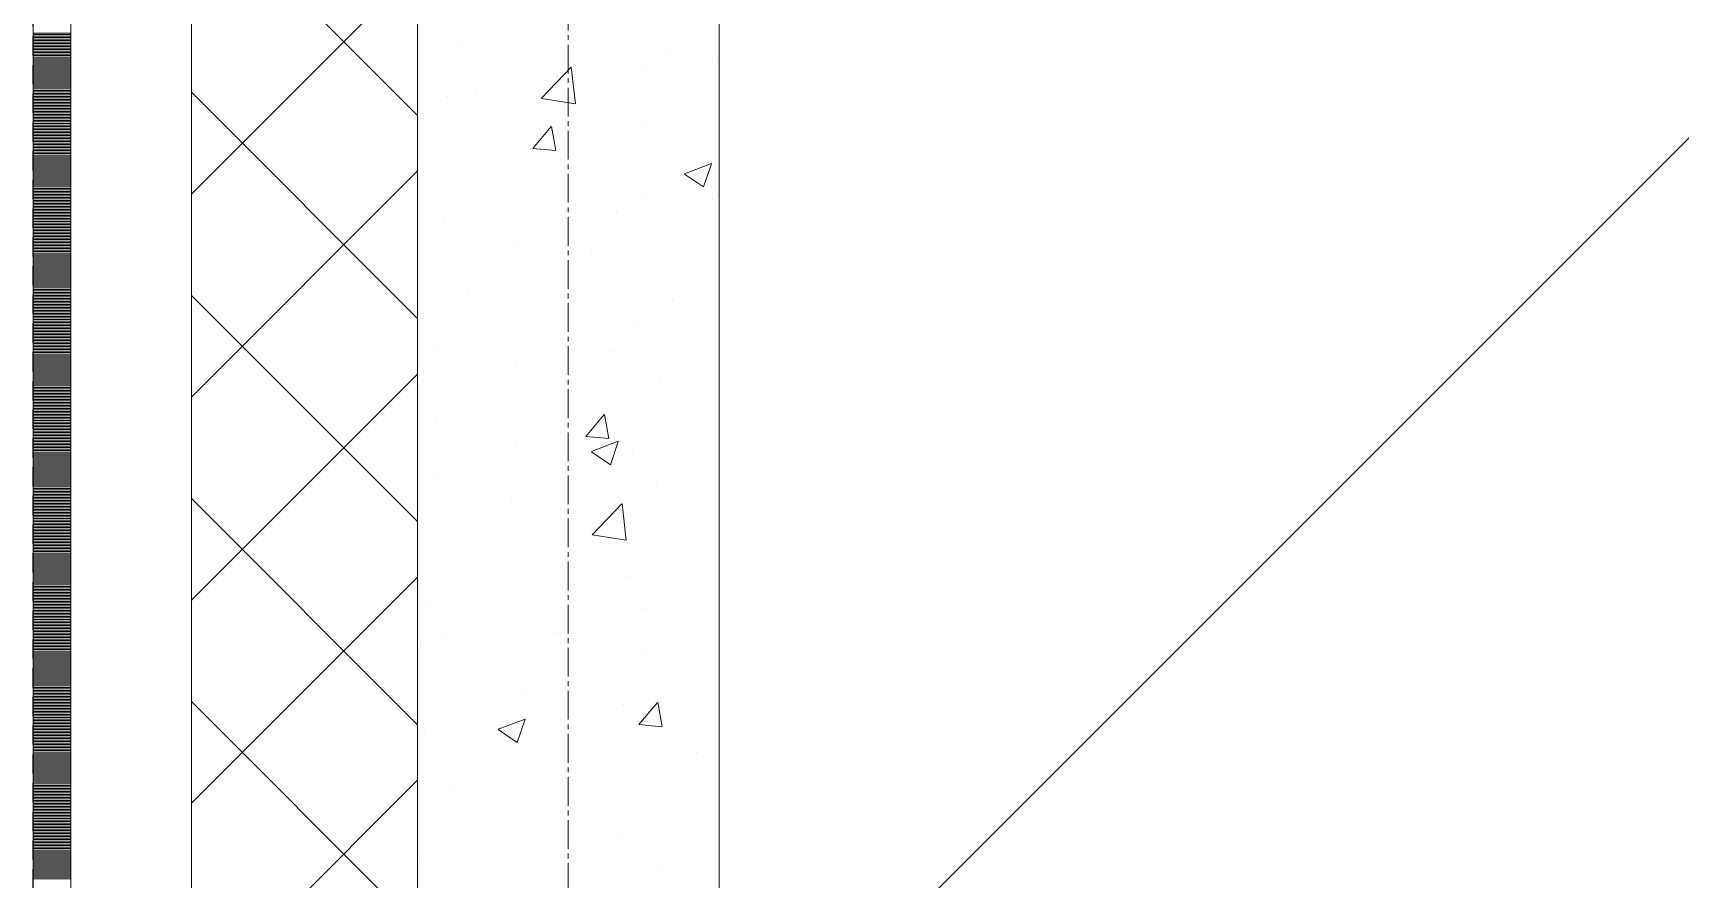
# Model space of a CAD drawing. Header units: millimetres. Extents: x 538266 to 1167394, y 114608 to 637157.
# Drawn here: x 828883 to 829975, y 170788 to 171349 of the extents above; entities that cross this region are included whole.
import ezdxf
from ezdxf.enums import TextEntityAlignment as Align

# ---------------------------------------------------------------- set-up
doc = ezdxf.new("R2010")
doc.units = ezdxf.units.MM
doc.linetypes.add('CENTER2', pattern=[28.575, 19.05, -3.175, 3.175, -3.175])
doc.linetypes.add('DASHED', pattern=[19.05, 12.7, -6.35])
doc.layers.get('Defpoints').update_dxf_attribs({"color": 140})
doc.layers.add('АР_Делит', color=120, linetype='Continuous', lineweight=0, plot=False)
for name, color, linetype, lineweight in [('АР_Стены ПЕНОблок', 52, 'Continuous', 20), ('АР_Тонкая', 254, 'Continuous', 5), ('АР_Утеплитель', 31, 'Continuous', 0), ('АР_Штриховка', 8, 'Continuous', 0)]:
    doc.layers.add(name, color=color, linetype=linetype, lineweight=lineweight)
doc.layers.add('РД_Оси_100', color=7, linetype='Continuous', lineweight=0, true_color=0x525252)
doc.layers.add('ФВ-5', color=7, linetype='Continuous')
doc.styles.add('style1', font='ARIALN.TTF')

# ---------------------------------------------------------------- blocks, each defined once
blk = doc.blocks.new('2_этаж')
at = {"layer": 'АР_Стены ПЕНОблок', "color": 18, "linetype": 'Continuous', "lineweight": 20, "true_color": 0x000000}
for p, q in [((672773.6, 213213.2), (672773.6, 137013.2)), ((672973.6, 137013.2), (672973.6, 213213.2))]:
    blk.add_line(p, q, dxfattribs=at)
at = {"layer": 'АР_Тонкая', "color": 18, "linetype": 'Continuous', "lineweight": 5, "true_color": 0x000000}
for p, q in [((672518.6, 213213.2), (672518.6, 137013.2)), ((672543.6, 213213.2), (672543.6, 137013.2)), ((672543.6, 137013.2), (672543.6, 213213.2)), ((672623.6, 137013.2), (672623.6, 213213.2))]:
    blk.add_line(p, q, dxfattribs=at)
at = {"layer": 'АР_Утеплитель', "color": 18, "linetype": 'Continuous', "lineweight": 0, "true_color": 0x000000}
for p, q in [((672623.6, 213213.2), (672623.6, 137013.2)), ((672773.6, 137013.2), (672773.6, 213213.2))]:
    blk.add_line(p, q, dxfattribs=at)
at = {"layer": 'АР_Штриховка', "color": 18, "linetype": 'Continuous', "lineweight": 0, "true_color": 0x000000}
for p, q in [((672773.6, 171294.4), (672623.6, 171444.4)), ((672623.6, 171242.2), (672773.6, 171392.2)), ((672518.6, 171349), (672543.6, 171349)), ((672518.6, 171348), (672543.6, 171348)), ((672518.6, 171347), (672543.6, 171347)), ((672518.6, 171346), (672543.6, 171346)), ((672518.6, 171345), (672543.6, 171345)), ((672518.6, 171344), (672543.6, 171344)), ((672518.6, 171343), (672543.6, 171343)), ((672518.6, 171342), (672543.6, 171342)), ((672518.6, 171341), (672543.6, 171341)), ((672518.6, 171340), (672543.6, 171340)), ((672518.6, 171339), (672543.6, 171339)), ((672518.6, 171338), (672543.6, 171338)), ((672518.6, 171337), (672543.6, 171337)), ((672518.6, 171336), (672543.6, 171336)), ((672518.6, 171335), (672543.6, 171335)), ((672518.6, 171334), (672543.6, 171334)), ((672803, 171340.9), (672803, 171340.9)), ((672938.6, 171335.2), (672938.6, 171335.2)), ((672518.6, 171333), (672543.6, 171333)), ((672518.6, 171332), (672543.6, 171332)), ((672518.6, 171331), (672543.6, 171331)), ((672518.6, 171330), (672543.6, 171330)), ((672518.6, 171329), (672543.6, 171329)), ((672518.6, 171328), (672543.6, 171328)), ((672518.6, 171327), (672543.6, 171327)), ((672518.6, 171326), (672543.6, 171326)), ((672518.6, 171325), (672543.6, 171325)), ((672518.6, 171324), (672543.6, 171324)), ((672518.6, 171323), (672543.6, 171323)), ((672855.8, 171305.7), (672875.6, 171326.3)), ((672878.4, 171302.2), (672875.6, 171326.3)), ((672925.7, 171326.3), (672925.7, 171326.3)), ((672972.7, 171330.7), (672972.7, 171330.7)), ((672518.6, 171322), (672543.6, 171322)), ((672518.6, 171321), (672543.6, 171321)), ((672518.6, 171320), (672543.6, 171320)), ((672518.6, 171319), (672543.6, 171319)), ((672518.6, 171318), (672543.6, 171318)), ((672518.6, 171317), (672543.6, 171317)), ((672518.6, 171316), (672543.6, 171316)), ((672518.6, 171315), (672543.6, 171315)), ((672518.6, 171314), (672543.6, 171314)), ((672518.6, 171313), (672543.6, 171313)), ((672518.6, 171312), (672543.6, 171312)), ((672518.6, 171311), (672543.6, 171311)), ((672518.6, 171310), (672543.6, 171310)), ((672518.6, 171309), (672543.6, 171309)), ((672518.6, 171308), (672543.6, 171308)), ((672518.6, 171307), (672543.6, 171307)), ((672518.6, 171306), (672543.6, 171306)), ((672518.6, 171305), (672543.6, 171305)), ((672518.6, 171304), (672543.6, 171304)), ((672518.6, 171303), (672543.6, 171303)), ((672518.6, 171302), (672543.6, 171302)), ((672518.6, 171301), (672543.6, 171301)), ((672773.6, 171159.7), (672623.6, 171309.7)), ((672793.8, 171307.2), (672793.8, 171307.2)), ((672812.3, 171309.6), (672812.3, 171309.6)), ((672855.8, 171305.6), (672878.4, 171302.1)), ((672518.6, 171300), (672543.6, 171300)), ((672518.6, 171299), (672543.6, 171299)), ((672518.6, 171298), (672543.6, 171298)), ((672518.6, 171297), (672543.6, 171297)), ((672518.6, 171296), (672543.6, 171296)), ((672518.6, 171295), (672543.6, 171295)), ((672518.6, 171294), (672543.6, 171294)), ((672518.6, 171293), (672543.6, 171293)), ((672518.6, 171292), (672543.6, 171292)), ((672518.6, 171291), (672543.6, 171291)), ((672518.6, 171290), (672543.6, 171290)), ((672518.6, 171289), (672543.6, 171289)), ((672518.6, 171288), (672543.6, 171288)), ((672518.6, 171287), (672543.6, 171287)), ((672518.6, 171286), (672543.6, 171286)), ((672518.6, 171285), (672543.6, 171285)), ((672518.6, 171284), (672543.6, 171284)), ((672518.6, 171283), (672543.6, 171283)), ((672518.6, 171282), (672543.6, 171282)), ((672518.6, 171281), (672543.6, 171281)), ((672518.6, 171280), (672543.6, 171280)), ((672850, 171272.4), (672862.2, 171287)), ((672865.4, 171271.1), (672862.5, 171287)), ((672924.5, 171288.2), (672924.5, 171288.2)), ((672518.6, 171279), (672543.6, 171279)), ((672518.6, 171278), (672543.6, 171278)), ((672518.6, 171277), (672543.6, 171277)), ((672518.6, 171276), (672543.6, 171276)), ((672518.6, 171275), (672543.6, 171275)), ((672518.6, 171274), (672543.6, 171274)), ((672518.6, 171273), (672543.6, 171273)), ((672518.6, 171272), (672543.6, 171272)), ((672518.6, 171271), (672543.6, 171271)), ((672518.6, 171270), (672543.6, 171270)), ((672518.6, 171269), (672543.6, 171269)), ((672850, 171272.4), (672865.2, 171271.1)), ((672518.6, 171268), (672543.6, 171268)), ((672518.6, 171267), (672543.6, 171267)), ((672518.6, 171266), (672543.6, 171266)), ((672518.6, 171265), (672543.6, 171265)), ((672518.6, 171264), (672543.6, 171264)), ((672518.6, 171263), (672543.6, 171263)), ((672518.6, 171262), (672543.6, 171262)), ((672518.6, 171261), (672543.6, 171261)), ((672518.6, 171260), (672543.6, 171260)), ((672518.6, 171259), (672543.6, 171259)), ((672518.6, 171258), (672543.6, 171258)), ((672623.6, 171107.5), (672773.6, 171257.5)), ((672776.4, 171262.8), (672776.4, 171262.8)), ((672950.8, 171255.6), (672968.6, 171262.4)), ((672963.4, 171246.9), (672968.5, 171262.2)), ((672518.6, 171257), (672543.6, 171257)), ((672518.6, 171256), (672543.6, 171256)), ((672518.6, 171255), (672543.6, 171255)), ((672518.6, 171254), (672543.6, 171254)), ((672518.6, 171253), (672543.6, 171253)), ((672518.6, 171252), (672543.6, 171252)), ((672518.6, 171251), (672543.6, 171251)), ((672518.6, 171250), (672543.6, 171250)), ((672518.6, 171249), (672543.6, 171249)), ((672518.6, 171248), (672543.6, 171248)), ((672518.6, 171247), (672543.6, 171247)), ((672950.7, 171255.4), (672963.4, 171246.9)), ((672518.6, 171246), (672543.6, 171246)), ((672518.6, 171245), (672543.6, 171245)), ((672518.6, 171244), (672543.6, 171244)), ((672518.6, 171243), (672543.6, 171243)), ((672518.6, 171242), (672543.6, 171242)), ((672518.6, 171241), (672543.6, 171241)), ((672518.6, 171240), (672543.6, 171240)), ((672518.6, 171239), (672543.6, 171239)), ((672518.6, 171238), (672543.6, 171238)), ((672518.6, 171237), (672543.6, 171237)), ((672518.6, 171236), (672543.6, 171236)), ((672922.6, 171241.7), (672922.6, 171241.7)), ((672969.5, 171238.9), (672969.5, 171238.9)), ((672518.6, 171235), (672543.6, 171235)), ((672518.6, 171234), (672543.6, 171234)), ((672518.6, 171233), (672543.6, 171233)), ((672518.6, 171232), (672543.6, 171232)), ((672518.6, 171231), (672543.6, 171231)), ((672518.6, 171230), (672543.6, 171230)), ((672518.6, 171229), (672543.6, 171229)), ((672518.6, 171228), (672543.6, 171228)), ((672518.6, 171227), (672543.6, 171227)), ((672518.6, 171226), (672543.6, 171226)), ((672518.6, 171225), (672543.6, 171225)), ((672905.9, 171230.5), (672905.9, 171230.5)), ((672518.6, 171224), (672543.6, 171224)), ((672518.6, 171223), (672543.6, 171223)), ((672518.6, 171222), (672543.6, 171222)), ((672518.6, 171221), (672543.6, 171221)), ((672518.6, 171220), (672543.6, 171220)), ((672518.6, 171219), (672543.6, 171219)), ((672518.6, 171218), (672543.6, 171218)), ((672518.6, 171217), (672543.6, 171217)), ((672518.6, 171216), (672543.6, 171216)), ((672518.6, 171215), (672543.6, 171215)), ((672518.6, 171214), (672543.6, 171214)), ((672790.7, 171222.7), (672790.7, 171222.7)), ((672518.6, 171213), (672543.6, 171213)), ((672518.6, 171212), (672543.6, 171212)), ((672518.6, 171211), (672543.6, 171211)), ((672518.6, 171210), (672543.6, 171210)), ((672518.6, 171209), (672543.6, 171209)), ((672518.6, 171208), (672543.6, 171208)), ((672518.6, 171207), (672543.6, 171207)), ((672518.6, 171206), (672543.6, 171206)), ((672518.6, 171205), (672543.6, 171205)), ((672518.6, 171204), (672543.6, 171204)), ((672518.6, 171203), (672543.6, 171203)), ((672837.2, 171207), (672837.2, 171207)), ((672889.2, 171205.4), (672889.2, 171205.4)), ((672518.6, 171202), (672543.6, 171202)), ((672518.6, 171201), (672543.6, 171201)), ((672518.6, 171200), (672543.6, 171200)), ((672518.6, 171199), (672543.6, 171199)), ((672518.6, 171198), (672543.6, 171198)), ((672518.6, 171197), (672543.6, 171197)), ((672518.6, 171196), (672543.6, 171196)), ((672518.6, 171195), (672543.6, 171195)), ((672518.6, 171194), (672543.6, 171194)), ((672518.6, 171193), (672543.6, 171193)), ((672518.6, 171192), (672543.6, 171192)), ((672518.6, 171191), (672543.6, 171191)), ((672518.6, 171190), (672543.6, 171190)), ((672518.6, 171189), (672543.6, 171189)), ((672518.6, 171188), (672543.6, 171188)), ((672518.6, 171187), (672543.6, 171187)), ((672518.6, 171186), (672543.6, 171186)), ((672518.6, 171185), (672543.6, 171185)), ((672518.6, 171184), (672543.6, 171184)), ((672518.6, 171183), (672543.6, 171183)), ((672518.6, 171182), (672543.6, 171182)), ((672518.6, 171181), (672543.6, 171181)), ((672518.6, 171180), (672543.6, 171180)), ((672518.6, 171179), (672543.6, 171179)), ((672518.6, 171178), (672543.6, 171178)), ((672518.6, 171177), (672543.6, 171177)), ((672518.6, 171176), (672543.6, 171176)), ((672518.6, 171175), (672543.6, 171175)), ((672518.6, 171174), (672543.6, 171174)), ((672518.6, 171173), (672543.6, 171173)), ((672518.6, 171172), (672543.6, 171172)), ((672518.6, 171171), (672543.6, 171171)), ((672518.6, 171170), (672543.6, 171170)), ((672773.6, 171024.9), (672623.6, 171174.9)), ((672807.1, 171177), (672807.1, 171177)), ((672942.7, 171171.3), (672942.7, 171171.3)), ((672518.6, 171169), (672543.6, 171169)), ((672518.6, 171168), (672543.6, 171168)), ((672518.6, 171167), (672543.6, 171167)), ((672518.6, 171166), (672543.6, 171166)), ((672518.6, 171165), (672543.6, 171165)), ((672518.6, 171164), (672543.6, 171164)), ((672518.6, 171163), (672543.6, 171163)), ((672518.6, 171162), (672543.6, 171162)), ((672518.6, 171161), (672543.6, 171161)), ((672518.6, 171160), (672543.6, 171160)), ((672518.6, 171159), (672543.6, 171159)), ((672518.6, 171158), (672543.6, 171158)), ((672518.6, 171157), (672543.6, 171157)), ((672518.6, 171156), (672543.6, 171156)), ((672518.6, 171155), (672543.6, 171155)), ((672518.6, 171154), (672543.6, 171154)), ((672518.6, 171153), (672543.6, 171153)), ((672518.6, 171152), (672543.6, 171152)), ((672518.6, 171151), (672543.6, 171151)), ((672518.6, 171150), (672543.6, 171150)), ((672518.6, 171149), (672543.6, 171149)), ((672518.6, 171148), (672543.6, 171148)), ((672919.5, 171157.2), (672919.5, 171157.2)), ((672518.6, 171147), (672543.6, 171147)), ((672518.6, 171146), (672543.6, 171146)), ((672518.6, 171145), (672543.6, 171145)), ((672518.6, 171144), (672543.6, 171144)), ((672518.6, 171143), (672543.6, 171143)), ((672518.6, 171142), (672543.6, 171142)), ((672518.6, 171141), (672543.6, 171141)), ((672518.6, 171140), (672543.6, 171140)), ((672518.6, 171139), (672543.6, 171139)), ((672518.6, 171138), (672543.6, 171138)), ((672787.6, 171138.1), (672787.6, 171138.1)), ((672902.6, 171138.7), (672902.6, 171138.7)), ((672518.6, 171137), (672543.6, 171137)), ((672518.6, 171136), (672543.6, 171136)), ((672518.6, 171135), (672543.6, 171135)), ((672518.6, 171134), (672543.6, 171134)), ((672518.6, 171133), (672543.6, 171133)), ((672518.6, 171132), (672543.6, 171132)), ((672518.6, 171131), (672543.6, 171131)), ((672518.6, 171130), (672543.6, 171130)), ((672518.6, 171129), (672543.6, 171129)), ((672518.6, 171128), (672543.6, 171128)), ((672518.6, 171127), (672543.6, 171127)), ((672839.1, 171130.4), (672839.1, 171130.4)), ((672518.6, 171126), (672543.6, 171126)), ((672518.6, 171125), (672543.6, 171125)), ((672518.6, 171124), (672543.6, 171124)), ((672518.6, 171123), (672543.6, 171123)), ((672518.6, 171122), (672543.6, 171122)), ((672518.6, 171121), (672543.6, 171121)), ((672518.6, 171120), (672543.6, 171120)), ((672518.6, 171119), (672543.6, 171119)), ((672518.6, 171118), (672543.6, 171118)), ((672518.6, 171117), (672543.6, 171117)), ((672518.6, 171116), (672543.6, 171116)), ((672623.6, 170972.8), (672773.6, 171122.8)), ((672934.2, 171118.1), (672934.2, 171118.1)), ((672518.6, 171115), (672543.6, 171115)), ((672518.6, 171114), (672543.6, 171114)), ((672518.6, 171113), (672543.6, 171113)), ((672518.6, 171112), (672543.6, 171112)), ((672518.6, 171111), (672543.6, 171111)), ((672518.6, 171110), (672543.6, 171110)), ((672518.6, 171109), (672543.6, 171109)), ((672518.6, 171108), (672543.6, 171108)), ((672518.6, 171107), (672543.6, 171107)), ((672518.6, 171106), (672543.6, 171106)), ((672518.6, 171105), (672543.6, 171105)), ((672518.6, 171104), (672543.6, 171104)), ((672518.6, 171103), (672543.6, 171103)), ((672518.6, 171102), (672543.6, 171102)), ((672518.6, 171101), (672543.6, 171101)), ((672518.6, 171100), (672543.6, 171100)), ((672518.6, 171099), (672543.6, 171099)), ((672518.6, 171098), (672543.6, 171098)), ((672518.6, 171097), (672543.6, 171097)), ((672518.6, 171096), (672543.6, 171096)), ((672518.6, 171095), (672543.6, 171095)), ((672518.6, 171094), (672543.6, 171094)), ((672885.2, 171081.3), (672897.5, 171095.9)), ((672900.6, 171080), (672897.7, 171096)), ((672518.6, 171093), (672543.6, 171093)), ((672518.6, 171092), (672543.6, 171092)), ((672518.6, 171091), (672543.6, 171091)), ((672518.6, 171090), (672543.6, 171090)), ((672518.6, 171089), (672543.6, 171089)), ((672518.6, 171088), (672543.6, 171088)), ((672518.6, 171087), (672543.6, 171087)), ((672518.6, 171086), (672543.6, 171086)), ((672518.6, 171085), (672543.6, 171085)), ((672518.6, 171084), (672543.6, 171084)), ((672518.6, 171083), (672543.6, 171083)), ((672786.1, 171092.7), (672786.1, 171092.7)), ((672518.6, 171082), (672543.6, 171082)), ((672518.6, 171081), (672543.6, 171081)), ((672518.6, 171080), (672543.6, 171080)), ((672518.6, 171079), (672543.6, 171079)), ((672518.6, 171078), (672543.6, 171078)), ((672518.6, 171077), (672543.6, 171077)), ((672518.6, 171076), (672543.6, 171076)), ((672518.6, 171075), (672543.6, 171075)), ((672518.6, 171074), (672543.6, 171074)), ((672518.6, 171073), (672543.6, 171073)), ((672518.6, 171072), (672543.6, 171072)), ((672838.6, 171076.3), (672838.6, 171076.3)), ((672885.2, 171081.3), (672900.4, 171080)), ((672889, 171071.4), (672906.8, 171078.2)), ((672901.6, 171062.7), (672906.7, 171078)), ((672916.4, 171072.6), (672916.4, 171072.6)), ((672518.6, 171071), (672543.6, 171071)), ((672518.6, 171070), (672543.6, 171070)), ((672518.6, 171069), (672543.6, 171069)), ((672518.6, 171068), (672543.6, 171068)), ((672518.6, 171067), (672543.6, 171067)), ((672518.6, 171066), (672543.6, 171066)), ((672518.6, 171065), (672543.6, 171065)), ((672518.6, 171064), (672543.6, 171064)), ((672518.6, 171063), (672543.6, 171063)), ((672518.6, 171062), (672543.6, 171062)), ((672518.6, 171061), (672543.6, 171061)), ((672888.9, 171071.2), (672901.5, 171062.7)), ((672518.6, 171060), (672543.6, 171060)), ((672518.6, 171059), (672543.6, 171059)), ((672518.6, 171058), (672543.6, 171058)), ((672518.6, 171057), (672543.6, 171057)), ((672518.6, 171056), (672543.6, 171056)), ((672518.6, 171055), (672543.6, 171055)), ((672518.6, 171054), (672543.6, 171054)), ((672518.6, 171053), (672543.6, 171053)), ((672518.6, 171052), (672543.6, 171052)), ((672518.6, 171051), (672543.6, 171051)), ((672518.6, 171050), (672543.6, 171050)), ((672784.5, 171053.6), (672784.5, 171053.6)), ((672932, 171051.2), (672932, 171051.2)), ((672518.6, 171049), (672543.6, 171049)), ((672518.6, 171048), (672543.6, 171048)), ((672518.6, 171047), (672543.6, 171047)), ((672518.6, 171046), (672543.6, 171046)), ((672518.6, 171045), (672543.6, 171045)), ((672518.6, 171044), (672543.6, 171044)), ((672518.6, 171043), (672543.6, 171043)), ((672518.6, 171042), (672543.6, 171042)), ((672518.6, 171041), (672543.6, 171041)), ((672518.6, 171040), (672543.6, 171040)), ((672518.6, 171039), (672543.6, 171039)), ((672773.6, 170890.2), (672623.6, 171040.2)), ((672518.6, 171038), (672543.6, 171038)), ((672518.6, 171037), (672543.6, 171037)), ((672518.6, 171036), (672543.6, 171036)), ((672518.6, 171035), (672543.6, 171035)), ((672518.6, 171034), (672543.6, 171034)), ((672518.6, 171033), (672543.6, 171033)), ((672518.6, 171032), (672543.6, 171032)), ((672518.6, 171031), (672543.6, 171031)), ((672518.6, 171030), (672543.6, 171030)), ((672518.6, 171029), (672543.6, 171029)), ((672518.6, 171028), (672543.6, 171028)), ((672835.8, 171038.5), (672835.8, 171038.5)), ((672889.5, 171016.2), (672909.2, 171036.8)), ((672912.1, 171012.7), (672909.3, 171036.8)), ((672518.6, 171027), (672543.6, 171027)), ((672518.6, 171026), (672543.6, 171026)), ((672518.6, 171025), (672543.6, 171025)), ((672518.6, 171024), (672543.6, 171024)), ((672518.6, 171023), (672543.6, 171023)), ((672518.6, 171022), (672543.6, 171022)), ((672518.6, 171021), (672543.6, 171021)), ((672518.6, 171020), (672543.6, 171020)), ((672518.6, 171019), (672543.6, 171019)), ((672518.6, 171018), (672543.6, 171018)), ((672518.6, 171017), (672543.6, 171017)), ((672518.6, 171016), (672543.6, 171016)), ((672518.6, 171015), (672543.6, 171015)), ((672518.6, 171014), (672543.6, 171014)), ((672518.6, 171013), (672543.6, 171013)), ((672518.6, 171012), (672543.6, 171012)), ((672518.6, 171011), (672543.6, 171011)), ((672518.6, 171010), (672543.6, 171010)), ((672518.6, 171009), (672543.6, 171009)), ((672518.6, 171008), (672543.6, 171008)), ((672518.6, 171007), (672543.6, 171007)), ((672518.6, 171006), (672543.6, 171006)), ((672889.5, 171016.1), (672912.1, 171012.6)), ((672518.6, 171005), (672543.6, 171005)), ((672518.6, 171004), (672543.6, 171004)), ((672518.6, 171003), (672543.6, 171003)), ((672518.6, 171002), (672543.6, 171002)), ((672518.6, 171001), (672543.6, 171001)), ((672518.6, 171000), (672543.6, 171000)), ((672518.6, 170999), (672543.6, 170999)), ((672518.6, 170998), (672543.6, 170998)), ((672518.6, 170997), (672543.6, 170997)), ((672518.6, 170996), (672543.6, 170996)), ((672518.6, 170995), (672543.6, 170995)), ((672518.6, 170994), (672543.6, 170994)), ((672518.6, 170993), (672543.6, 170993)), ((672518.6, 170992), (672543.6, 170992)), ((672518.6, 170991), (672543.6, 170991)), ((672518.6, 170990), (672543.6, 170990)), ((672518.6, 170989), (672543.6, 170989)), ((672518.6, 170988), (672543.6, 170988)), ((672518.6, 170987), (672543.6, 170987)), ((672518.6, 170986), (672543.6, 170986)), ((672518.6, 170985), (672543.6, 170985)), ((672623.6, 170838.1), (672773.6, 170988.1)), ((672913.3, 170988.1), (672913.3, 170988.1)), ((672518.6, 170984), (672543.6, 170984)), ((672518.6, 170983), (672543.6, 170983)), ((672518.6, 170982), (672543.6, 170982)), ((672518.6, 170981), (672543.6, 170981)), ((672518.6, 170980), (672543.6, 170980)), ((672518.6, 170979), (672543.6, 170979)), ((672518.6, 170978), (672543.6, 170978)), ((672518.6, 170977), (672543.6, 170977)), ((672518.6, 170976), (672543.6, 170976)), ((672518.6, 170975), (672543.6, 170975)), ((672518.6, 170974), (672543.6, 170974)), ((672518.6, 170973), (672543.6, 170973)), ((672518.6, 170972), (672543.6, 170972)), ((672518.6, 170971), (672543.6, 170971)), ((672518.6, 170970), (672543.6, 170970)), ((672518.6, 170969), (672543.6, 170969)), ((672518.6, 170968), (672543.6, 170968)), ((672518.6, 170967), (672543.6, 170967)), ((672518.6, 170966), (672543.6, 170966)), ((672518.6, 170965), (672543.6, 170965)), ((672518.6, 170964), (672543.6, 170964)), ((672518.6, 170963), (672543.6, 170963)), ((672781.4, 170969), (672781.4, 170969)), ((672923.7, 170966.6), (672923.7, 170966.6)), ((672518.6, 170962), (672543.6, 170962)), ((672518.6, 170961), (672543.6, 170961)), ((672518.6, 170960), (672543.6, 170960)), ((672518.6, 170959), (672543.6, 170959)), ((672518.6, 170958), (672543.6, 170958)), ((672518.6, 170957), (672543.6, 170957)), ((672518.6, 170956), (672543.6, 170956)), ((672518.6, 170955), (672543.6, 170955)), ((672518.6, 170954), (672543.6, 170954)), ((672518.6, 170953), (672543.6, 170953)), ((672518.6, 170952), (672543.6, 170952)), ((672518.6, 170951), (672543.6, 170951)), ((672518.6, 170950), (672543.6, 170950)), ((672518.6, 170949), (672543.6, 170949)), ((672518.6, 170948), (672543.6, 170948)), ((672518.6, 170947), (672543.6, 170947)), ((672518.6, 170946), (672543.6, 170946)), ((672518.6, 170945), (672543.6, 170945)), ((672518.6, 170944), (672543.6, 170944)), ((672518.6, 170943), (672543.6, 170943)), ((672518.6, 170942), (672543.6, 170942)), ((672518.6, 170941), (672543.6, 170941)), ((672775.6, 170941.2), (672775.6, 170941.2)), ((672789.2, 170946.5), (672789.2, 170946.5)), ((672865.2, 170951), (672865.2, 170951)), ((672924.8, 170940.8), (672924.8, 170940.8)), ((672518.6, 170940), (672543.6, 170940)), ((672518.6, 170939), (672543.6, 170939)), ((672518.6, 170938), (672543.6, 170938)), ((672518.6, 170937), (672543.6, 170937)), ((672518.6, 170936), (672543.6, 170936)), ((672518.6, 170935), (672543.6, 170935)), ((672518.6, 170934), (672543.6, 170934)), ((672518.6, 170933), (672543.6, 170933)), ((672518.6, 170932), (672543.6, 170932)), ((672518.6, 170931), (672543.6, 170931)), ((672518.6, 170930), (672543.6, 170930)), ((672518.6, 170929), (672543.6, 170929)), ((672518.6, 170928), (672543.6, 170928)), ((672518.6, 170927), (672543.6, 170927)), ((672518.6, 170926), (672543.6, 170926)), ((672518.6, 170925), (672543.6, 170925)), ((672518.6, 170924), (672543.6, 170924)), ((672518.6, 170923), (672543.6, 170923)), ((672518.6, 170922), (672543.6, 170922)), ((672518.6, 170921), (672543.6, 170921)), ((672518.6, 170920), (672543.6, 170920)), ((672518.6, 170919), (672543.6, 170919)), ((672518.6, 170918), (672543.6, 170918)), ((672518.6, 170917), (672543.6, 170917)), ((672518.6, 170916), (672543.6, 170916)), ((672518.6, 170915), (672543.6, 170915)), ((672518.6, 170914), (672543.6, 170914)), ((672518.6, 170913), (672543.6, 170913)), ((672518.6, 170912), (672543.6, 170912)), ((672518.6, 170911), (672543.6, 170911)), ((672518.6, 170910), (672543.6, 170910)), ((672518.6, 170909), (672543.6, 170909)), ((672518.6, 170908), (672543.6, 170908)), ((672842.7, 170912.4), (672842.7, 170912.4)), ((672518.6, 170907), (672543.6, 170907)), ((672518.6, 170906), (672543.6, 170906)), ((672518.6, 170905), (672543.6, 170905)), ((672518.6, 170904), (672543.6, 170904)), ((672518.6, 170903), (672543.6, 170903)), ((672518.6, 170902), (672543.6, 170902)), ((672518.6, 170901), (672543.6, 170901)), ((672518.6, 170900), (672543.6, 170900)), ((672518.6, 170899), (672543.6, 170899)), ((672518.6, 170898), (672543.6, 170898)), ((672518.6, 170897), (672543.6, 170897)), ((672773.6, 170755.5), (672623.6, 170905.5)), ((672910.3, 170903.5), (672910.3, 170903.5)), ((672920.5, 170890.3), (672932.7, 170904.9)), ((672935.9, 170889), (672932.9, 170904.9)), ((672518.6, 170896), (672543.6, 170896)), ((672518.6, 170895), (672543.6, 170895)), ((672518.6, 170894), (672543.6, 170894)), ((672518.6, 170893), (672543.6, 170893)), ((672518.6, 170892), (672543.6, 170892)), ((672518.6, 170891), (672543.6, 170891)), ((672518.6, 170890), (672543.6, 170890)), ((672518.6, 170889), (672543.6, 170889)), ((672518.6, 170888), (672543.6, 170888)), ((672518.6, 170887), (672543.6, 170887)), ((672518.6, 170886), (672543.6, 170886)), ((672827.1, 170887), (672839.7, 170878.5)), ((672827.2, 170887.2), (672845, 170894)), ((672839.8, 170878.5), (672844.9, 170893.9)), ((672920.5, 170890.3), (672935.7, 170888.9)), ((672518.6, 170885), (672543.6, 170885)), ((672518.6, 170884), (672543.6, 170884)), ((672518.6, 170883), (672543.6, 170883)), ((672518.6, 170882), (672543.6, 170882)), ((672518.6, 170881), (672543.6, 170881)), ((672518.6, 170880), (672543.6, 170880)), ((672518.6, 170879), (672543.6, 170879)), ((672518.6, 170878), (672543.6, 170878)), ((672518.6, 170877), (672543.6, 170877)), ((672518.6, 170876), (672543.6, 170876)), ((672518.6, 170875), (672543.6, 170875)), ((672778.3, 170884.5), (672778.3, 170884.5)), ((672836.5, 170885.4), (672836.5, 170885.4)), ((672518.6, 170874), (672543.6, 170874)), ((672518.6, 170873), (672543.6, 170873)), ((672518.6, 170872), (672543.6, 170872)), ((672518.6, 170871), (672543.6, 170871)), ((672518.6, 170870), (672543.6, 170870)), ((672518.6, 170869), (672543.6, 170869)), ((672518.6, 170868), (672543.6, 170868)), ((672518.6, 170867), (672543.6, 170867)), ((672518.6, 170866), (672543.6, 170866)), ((672518.6, 170865), (672543.6, 170865)), ((672518.6, 170864), (672543.6, 170864)), ((672958.8, 170872), (672958.8, 170872)), ((672518.6, 170863), (672543.6, 170863)), ((672518.6, 170862), (672543.6, 170862)), ((672518.6, 170861), (672543.6, 170861)), ((672518.6, 170860), (672543.6, 170860)), ((672518.6, 170859), (672543.6, 170859)), ((672518.6, 170858), (672543.6, 170858)), ((672518.6, 170857), (672543.6, 170857)), ((672518.6, 170856), (672543.6, 170856)), ((672518.6, 170855), (672543.6, 170855)), ((672518.6, 170854), (672543.6, 170854)), ((672623.6, 170703.4), (672773.6, 170853.4)), ((672518.6, 170853), (672543.6, 170853)), ((672518.6, 170852), (672543.6, 170852)), ((672518.6, 170851), (672543.6, 170851)), ((672518.6, 170850), (672543.6, 170850)), ((672518.6, 170849), (672543.6, 170849)), ((672518.6, 170848), (672543.6, 170848)), ((672518.6, 170847), (672543.6, 170847)), ((672518.6, 170846), (672543.6, 170846)), ((672518.6, 170845), (672543.6, 170845)), ((672518.6, 170844), (672543.6, 170844)), ((672518.6, 170843), (672543.6, 170843)), ((672798.4, 170850.8), (672798.4, 170850.8)), ((672518.6, 170842), (672543.6, 170842)), ((672518.6, 170841), (672543.6, 170841)), ((672518.6, 170840), (672543.6, 170840)), ((672518.6, 170839), (672543.6, 170839)), ((672518.6, 170838), (672543.6, 170838)), ((672518.6, 170837), (672543.6, 170837)), ((672518.6, 170836), (672543.6, 170836)), ((672518.6, 170835), (672543.6, 170835)), ((672518.6, 170834), (672543.6, 170834)), ((672518.6, 170833), (672543.6, 170833)), ((672518.6, 170832), (672543.6, 170832)), ((672518.6, 170831), (672543.6, 170831)), ((672518.6, 170830), (672543.6, 170830)), ((672518.6, 170829), (672543.6, 170829)), ((672518.6, 170828), (672543.6, 170828)), ((672518.6, 170827), (672543.6, 170827)), ((672518.6, 170826), (672543.6, 170826)), ((672518.6, 170825), (672543.6, 170825)), ((672518.6, 170824), (672543.6, 170824)), ((672518.6, 170823), (672543.6, 170823)), ((672518.6, 170822), (672543.6, 170822)), ((672518.6, 170821), (672543.6, 170821)), ((672518.6, 170820), (672543.6, 170820)), ((672518.6, 170819), (672543.6, 170819)), ((672518.6, 170818), (672543.6, 170818)), ((672518.6, 170817), (672543.6, 170817)), ((672518.6, 170816), (672543.6, 170816)), ((672518.6, 170815), (672543.6, 170815)), ((672518.6, 170814), (672543.6, 170814)), ((672518.6, 170813), (672543.6, 170813)), ((672518.6, 170812), (672543.6, 170812)), ((672518.6, 170811), (672543.6, 170811)), ((672518.6, 170810), (672543.6, 170810)), ((672874.2, 170811.7), (672874.2, 170811.7)), ((672907.2, 170818.9), (672907.2, 170818.9)), ((672518.6, 170809), (672543.6, 170809)), ((672518.6, 170808), (672543.6, 170808)), ((672518.6, 170807), (672543.6, 170807)), ((672518.6, 170806), (672543.6, 170806)), ((672518.6, 170805), (672543.6, 170805)), ((672518.6, 170804), (672543.6, 170804)), ((672518.6, 170803), (672543.6, 170803)), ((672518.6, 170802), (672543.6, 170802)), ((672518.6, 170801), (672543.6, 170801)), ((672518.6, 170800), (672543.6, 170800)), ((672518.6, 170799), (672543.6, 170799)), ((672775.2, 170799.9), (672775.2, 170799.9)), ((672518.6, 170798), (672543.6, 170798)), ((672518.6, 170797), (672543.6, 170797)), ((672518.6, 170796), (672543.6, 170796)), ((672518.6, 170795), (672543.6, 170795)), ((672518.6, 170794), (672543.6, 170794)), ((672518.6, 170793), (672543.6, 170793)), ((672518.6, 170792), (672543.6, 170792)), ((672518.6, 170791), (672543.6, 170791)), ((672518.6, 170790), (672543.6, 170790)), ((672518.6, 170789), (672543.6, 170789)), ((672518.6, 170788), (672543.6, 170788)), ((672933.5, 170796.5), (672933.5, 170796.5))]:
    blk.add_line(p, q, dxfattribs=at)
at = {"layer": 'Defpoints', "color": 18, "true_color": 0x000000, "style": 'style1'}
for p in [(677970.6, 219836.4), (678101.2, 211681.4)]:
    blk.add_attdef('АР-ПОМЕЩЕНИЕ:НАИМЕНОВАНИЕ', text='', height=100, dxfattribs=at).set_placement(p, align=Align.MIDDLE)
blk = doc.blocks.new('СОШ_2200_АР_ОСИ_М100_28.05.24')
at = {"layer": 'АР_Делит', "color": 251, "linetype": 'DASHED', "true_color": 0x636466}
blk.add_lwpolyline([(114955, 135155), (114955, -355), (93595.036, -355), (93595.036, 13855), (94145, 13855), (94145, 68320), (66055, 68320), (66055, 13857.73), (83455, 13857.73), (83455, -355), (45245, -355), (45245, 13145), (44695, 13145), (44695, 26755), (45245, 26755), (45245, 68320), (20455, 68320), (20455, 26755), (27955, 26755), (27955, 13145), (-355, 13145), (-355, 100855)], dxfattribs=at)
at = {"layer": 'РД_Оси_100', "color": 251, "linetype": 'CENTER2', "true_color": 0x636466}
blk.add_line((0, -6155), (0, 139938.679), dxfattribs=at)

msp = doc.modelspace()

# ---------------------------------------------------------------- hatches: boundary and pattern name
at = {"layer": 'ФВ-5'}
h = msp.add_hatch(dxfattribs=at)
h.set_pattern_fill('ANSI31', color=3, scale=300)
h.paths.add_polyline_path([(849237.8, 163561), (849237.8, 164465.5, -0.27475), (849124.9, 164655.5, -0.245742), (849217.8, 164833.2), (849217.8, 165213.2), (845769.5, 165213.2, -0.618518), (845382.3, 165213.2), (843647.8, 165213.2), (843647.8, 164913.2), (842747.8, 164913.2), (842747.8, 165213.2), (842667.8, 165213.2), (842667.8, 164793.2), (841647.8, 164793.2), (841647.8, 164713.2), (841647.8, 161813.2), (841647.8, 161313.2), (841647.8, 160413.2), (841647.8, 158613.2), (841647.8, 158389.4, -0.260437), (841750.8, 158205.2, -0.260437), (841647.8, 158020.9), (841647.8, 157055.6, -0.260437), (841750.8, 156871.3, -0.260437), (841647.8, 156687.1), (841647.8, 156333.2), (842017.8, 156333.2), (842017.8, 156113.2), (849237.8, 156113.2), (849237.8, 156880.9, -0.27475), (849124.9, 157071, -0.27475), (849237.8, 157261), (849237.8, 160413.2), (849217.8, 160413.2), (849217.8, 161313.2), (849218.5, 162377, -0.246803), (849124.9, 162555.2, -0.27475), (849237.8, 162745.2), (849237.8, 163180.9, -0.27475), (849124.9, 163371, -0.27475)])
h.paths.add_polyline_path([(845558.6, 161396), (845008.6, 161396, -1), (845008.6, 161996), (845558.6, 161996, -1)], flags=16)
h.paths.add_polyline_path([(842291.6, 157558.9, -1), (841691.6, 157558.9, -1)], flags=16)
h.paths.add_polyline_path([(849124.9, 171855.5, -0.27475), (849237.8, 172045.6), (849237.8, 172480.9, -0.27475), (849124.9, 172671, -0.27475), (849237.8, 172861), (849237.8, 173765.5, -0.27475), (849124.9, 173955.5, -0.27475), (849237.8, 174145.6), (849237.8, 174163.2), (849217.8, 174163.2), (849217.8, 174513.2), (844057.8, 174513.2), (844057.8, 174513.2), (844057.8, 174213.2), (843157.8, 174213.2), (843157.8, 174513.2), (843077.8, 174513.2), (843077.8, 174093.2), (842057.8, 174093.2), (842057.8, 173373.2), (842057.8, 172433.2), (841647.8, 172433.2), (841647.8, 172363.2), (841647.8, 170613.2), (841647.8, 169713.2), (841647.8, 169339.4, -0.260437), (841750.8, 169155.2, -0.260437), (841647.8, 168970.9), (841670.8, 167335.5, -1), (842270.8, 167335.5, -1), (841670.8, 167335.5), (841650.7, 166353.8, -0.256246), (841750.8, 166171.3, -0.105217), (841732, 166083.2), (841867.8, 166083.2), (841867.8, 165413.2), (845385.9, 165413.2, -0.594367), (845765.9, 165413.2), (849217.8, 165413.2), (849217.8, 165913.2), (849218.1, 166193.1, -0.246072), (849124.9, 166371, -0.27475), (849237.8, 166561), (849237.8, 169713.2), (849213.5, 169713.2), (849217.8, 169717.5), (849217.8, 170613.2), (849218.9, 171677.1, -0.247282)])
h.paths.add_polyline_path([(845615.6, 168700.6), (845065.6, 168700.6, -1), (845065.6, 169300.6), (845615.6, 169300.6, -1)], flags=16)
h.paths.add_polyline_path([(836927.8, 171813.2), (836927.8, 172713.2), (836927.8, 172987.1, -0.260437), (836824.9, 173171.3, -0.260437), (836927.8, 173355.6), (836927.8, 175970.9, -0.260437), (836824.9, 176155.2, -0.260437), (836927.8, 176339.4), (836927.8, 176413.2), (836927.8, 176913.2), (833193.3, 176913.2, -0.618518), (832806.2, 176913.2), (829360.5, 176913.2), (829357.8, 176910.6), (829357.8, 176413.2), (829357.7, 176237.4, -0.255873), (829457.6, 176055.2, -0.284268), (829337.8, 175861.6), (829337.8, 172713.2), (829357.8, 172713.2), (829357.8, 171813.2), (829357.2, 170753.9, -0.256632), (829457.6, 170571.3, -0.284268), (829337.8, 170377.8), (829337.8, 169948.7, -0.284268), (829457.6, 169755.2, -0.284268), (829337.8, 169561.6), (829337.8, 168664.9, -0.284268), (829457.6, 168471.3, -0.255743), (829357.8, 168289.1), (829357.8, 167813.2), (832809.7, 167813.2, -0.594367), (833189.8, 167813.2), (834927.8, 167813.2), (834927.8, 168113.2), (835827.8, 168113.2), (835827.8, 167813.2), (835907.8, 167813.2), (835907.8, 168233.2), (836927.8, 168233.2), (836927.8, 168313.2)])
h.paths.add_polyline_path([(832552.1, 172650.6), (832002.1, 172650.6, -1), (832002.1, 173250.6), (832552.1, 173250.6, -1)], flags=16)
h.paths.add_polyline_path([(836927.8, 166670.9, -0.260437), (836824.9, 166855.2, -0.105217), (836843.6, 166943.2), (836707.8, 166943.2), (836707.8, 167613.2), (833193.3, 167613.2, -0.618518), (832806.2, 167613.2), (829357.8, 167613.2), (829357.8, 167113.2), (829357.7, 166937.5, -0.255913), (829457.6, 166755.2, -0.284268), (829337.8, 166561.6), (829337.8, 163413.2), (829357.8, 163413.2), (829357.8, 162513.2), (829357, 161454.1, -0.256955), (829457.6, 161271.3, -0.284268), (829337.8, 161077.8), (829337.8, 160648.7, -0.284268), (829457.6, 160455.2, -0.284268), (829337.8, 160261.6), (829337.8, 159364.9, -0.284268), (829457.6, 159171.3, -0.255743), (829357.8, 158989.1), (829357.8, 158513.2), (832809.7, 158513.3, -0.59466), (833189.8, 158513.3), (834927.8, 158513.4), (834927.8, 158513.4), (834927.8, 158813.4), (835827.8, 158813.4), (835827.8, 158513.4), (835907.8, 158513.4), (835907.8, 158933.4), (836927.8, 158933.4), (836927.8, 159013.2), (836927.8, 159543.2), (836927.8, 161303.2), (836927.8, 161813.2), (836927.8, 162513.2), (836927.8, 163413.2), (836927.8, 163687.1, -0.260437), (836824.9, 163871.3, -0.260437), (836927.8, 164055.6)])
h.paths.add_polyline_path([(832518.2, 163600.5), (831968.2, 163600.5, -1), (831968.2, 164200.5), (832518.2, 164200.5, -1)], flags=16)

# ---------------------------------------------------------------- block references
msp.add_blockref('2_этаж', (156364.3, 0))
at = {"layer": 'РД_Оси_100'}
msp.add_blockref('СОШ_2200_АР_ОСИ_М100_28.05.24', (829237.8, 122413.2), dxfattribs=at)

doc.saveas('drawing.dxf')
